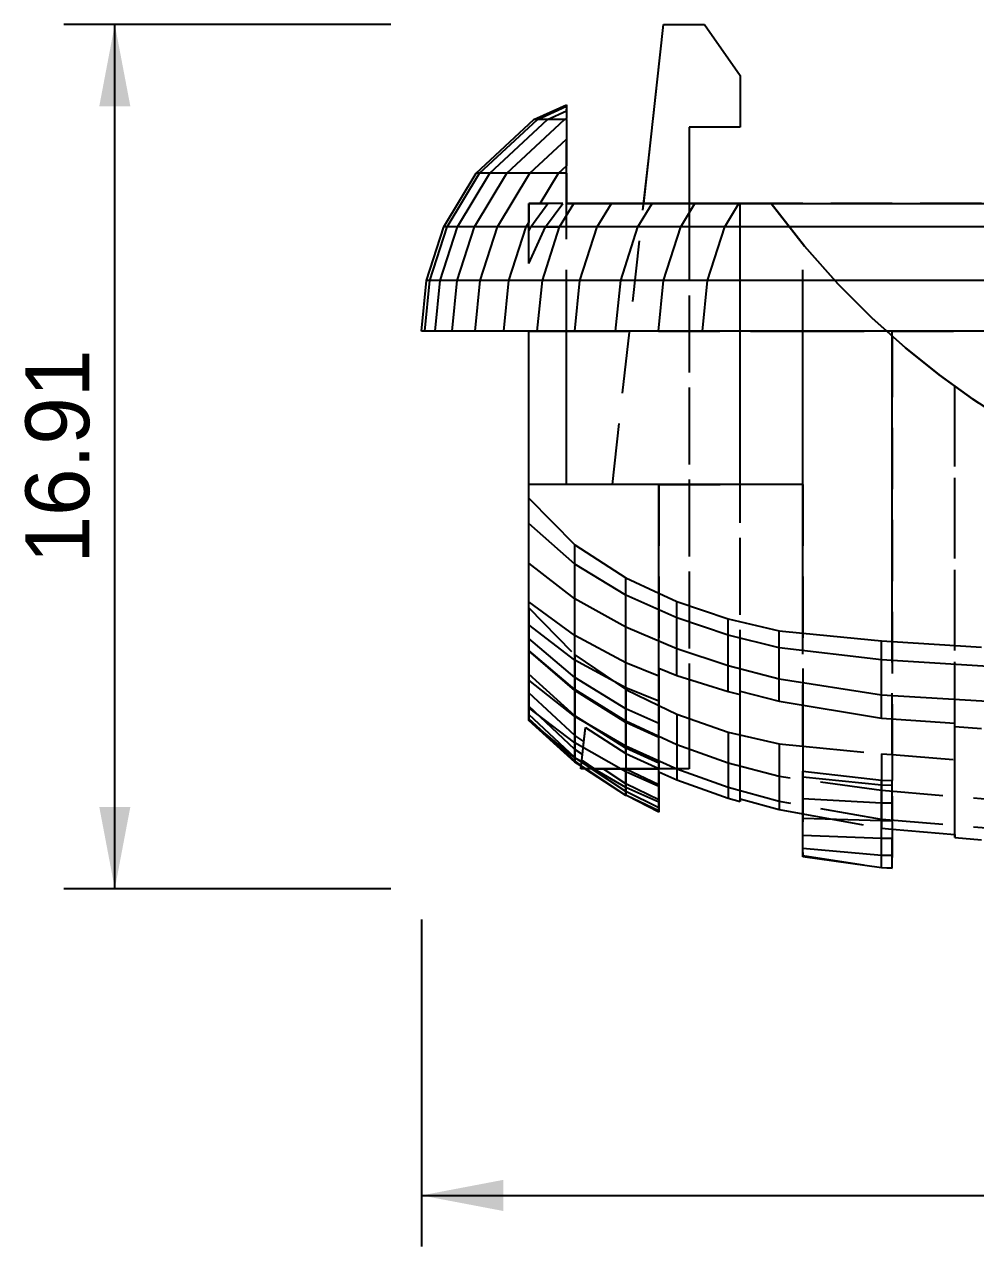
# Model space of a CAD drawing. Header units: millimetres. Extents: x 5 to 601, y 5 to 415.
# Drawn here: x 168.55 to 205.77, y 93.59 to 141.41 of the extents above; entities that cross this region are included whole.
import ezdxf
from ezdxf.enums import TextEntityAlignment as Align

# ---------------------------------------------------------------- set-up
doc = ezdxf.new("R2010")
doc.units = ezdxf.units.MM
doc.linetypes.add('HIDDEN', pattern=[3.6, 2.4, -1.2])
for name, color, linetype in [('DIM', 3, 'CONTINUOUS'), ('HIDDEN', 8, 'HIDDEN'), ('TEXT', 3, 'CONTINUOUS'), ('VISIBLE', 7, 'CONTINUOUS')]:
    doc.layers.add(name, color=color, linetype=linetype)

msp = doc.modelspace()

# ---------------------------------------------------------------- linework, layer by layer
at = {"layer": 'DIM'}
for p, q in [((182.885, 141.405), (170.085, 141.405)), ((172.085, 107.595), (172.085, 141.405)), ((182.885, 107.595), (170.085, 107.595)), ((184.085, 106.395), (184.085, 93.595)), ((184.085, 95.595), (292.085, 95.595))]:
    msp.add_line(p, q, dxfattribs=at)
for points in [[(172.085, 141.405), (171.477, 138.205), (172.693, 138.205)], [(172.085, 107.595), (172.693, 110.795), (171.477, 110.795)], [(184.085, 95.595), (187.285, 94.987), (187.285, 96.203)]]:
    msp.add_solid(points, dxfattribs=at)
at = {"layer": 'HIDDEN'}
for p, q in [((191.561978, 123.405), (193.565, 141.405)), ((189.759, 134.405), (189.759, 138.089)), ((189.759, 134.405), (189.759, 138.089)), ((194.559, 137.389), (194.559, 112.289)), ((188.285, 134.405), (188.285, 133.661529)), ((188.285, 134.405), (188.733915, 134.405)), ((188.733915, 134.405), (188.285, 134.405)), ((188.285, 133.661529), (188.285, 134.405)), ((188.285, 132.046625), (188.285, 134.405)), ((189.613971, 134.405), (188.285, 134.405)), ((188.733915, 134.405), (189.035571, 134.405)), ((189.613971, 134.405), (188.733915, 134.405)), ((188.939332, 133.489), (189.613971, 134.405)), ((199.009, 134.405), (189.759, 134.405)), ((197.766689, 134.405), (189.759, 134.405)), ((199.009, 134.405), (189.759, 134.405)), ((197.766689, 134.405), (189.759, 134.405)), ((196.559, 134.405), (189.759, 134.405)), ((197.766689, 134.405), (189.759, 134.405)), ((197.766689, 134.405), (189.759, 134.405)), ((196.559, 134.405), (189.759, 134.405)), ((189.759, 129.405), (189.759, 134.405)), ((189.759, 129.405), (189.759, 134.405)), ((191.561978, 123.405), (192.786047, 134.405)), ((194.559, 134.405), (194.559, 115.790627)), ((197.766689, 134.405), (196.559, 134.405)), ((197.766689, 134.405), (196.559, 134.405)), ((197.766689, 134.405), (196.559, 134.405)), ((197.766689, 134.405), (196.559, 134.405)), ((196.559, 111.107159), (196.559, 134.405)), ((196.559, 115.318673), (196.559, 134.405)), ((196.559, 123.405), (196.559, 134.405)), ((196.559, 123.405), (196.559, 134.405)), ((199.009, 134.405), (197.766689, 134.405)), ((199.009, 134.405), (197.766689, 134.405)), ((199.081, 132.725065), (197.766689, 134.405)), ((197.766689, 134.405), (199.081, 132.725065)), ((197.766689, 134.405), (199.081, 132.725065)), ((199.081, 132.725065), (197.766689, 134.405)), ((197.766689, 134.405), (199.009, 132.817095)), ((197.766689, 134.405), (199.081, 132.725065)), ((197.766689, 134.405), (199.009, 132.817095)), ((197.766689, 134.405), (199.081, 132.725065)), ((202.509, 134.405), (199.009, 134.405)), ((202.509, 134.405), (199.009, 134.405)), ((202.509, 134.405), (199.009, 134.405)), ((202.509, 134.405), (199.009, 134.405)), ((206.009, 134.405), (202.509, 134.405)), ((206.009, 134.405), (202.509, 134.405)), ((206.009, 134.405), (202.509, 134.405)), ((206.009, 134.405), (202.509, 134.405)), ((188.285, 133.489), (188.285, 133.661529)), ((188.285, 133.489), (188.285, 133.661529)), ((188.285, 133.32162), (188.285, 133.489)), ((188.285, 132.046625), (188.285, 133.489)), ((188.285, 132.046625), (188.939332, 133.489)), ((188.939332, 133.489), (189.493362, 133.489)), ((199.009, 129.405), (199.009, 132.817095)), ((199.009, 129.405), (199.009, 132.817095)), ((200.397, 131.245709), (199.081, 132.725065)), ((199.081, 132.725065), (200.397, 131.245709)), ((199.081, 132.725065), (200.397, 131.245709)), ((199.081, 132.725065), (200.397, 131.245709)), ((199.081, 132.725065), (200.397, 131.245709)), ((200.397, 131.245709), (199.081, 132.725065)), ((201.713, 129.931112), (200.397, 131.245709)), ((200.397, 131.245709), (201.713, 129.931112)), ((200.397, 131.245709), (201.713, 129.931112)), ((200.397, 131.245709), (201.713, 129.931112)), ((200.397, 131.245709), (201.713, 129.931112)), ((201.713, 129.931112), (200.397, 131.245709)), ((203.029, 128.755154), (201.713, 129.931112)), ((201.713, 129.931112), (203.029, 128.755154)), ((201.713, 129.931112), (203.029, 128.755154)), ((201.713, 129.931112), (202.509, 129.219819)), ((201.713, 129.931112), (202.509, 129.219819)), ((203.029, 128.755154), (201.713, 129.931112)), ((188.285, 129.405), (189.759, 129.405)), ((188.285, 129.405), (189.759, 129.405)), ((189.759, 129.405), (199.009, 129.405)), ((189.759, 129.405), (199.009, 129.405)), ((199.009, 129.405), (189.759, 129.405)), ((199.009, 129.405), (189.759, 129.405)), ((199.009, 129.405), (189.759, 129.405)), ((199.009, 129.405), (189.759, 129.405)), ((199.009, 129.405), (202.509, 129.405)), ((199.009, 129.405), (202.509, 129.405)), ((202.509, 129.405), (206.009, 129.405)), ((202.509, 129.405), (206.009, 129.405)), ((202.509, 112.83843), (202.509, 129.405)), ((202.509, 129.219819), (202.509, 108.402939)), ((202.509, 129.219819), (202.509, 114.237117)), ((204.345, 127.698976), (203.029, 128.755154)), ((203.029, 128.755154), (204.345, 127.698976)), ((203.029, 128.755154), (204.345, 127.698976)), ((204.345, 127.698976), (203.029, 128.755154)), ((205.661, 126.748461), (204.345, 127.698976)), ((204.345, 127.698976), (204.959, 127.255498)), ((204.345, 127.698976), (204.959, 127.255498)), ((205.661, 126.748461), (204.345, 127.698976)), ((204.959, 109.710531), (204.959, 127.255498)), ((204.959, 127.255498), (205.661, 126.748461)), ((204.959, 113.934389), (204.959, 127.255498)), ((204.959, 114.072151), (204.959, 127.255498)), ((204.959, 113.934389), (204.959, 127.255498)), ((204.959, 127.255498), (205.661, 126.748461)), ((206.977, 125.892751), (205.661, 126.748461)), ((205.661, 126.748461), (205.885, 126.602808)), ((205.661, 126.748461), (205.885, 126.602808)), ((206.977, 125.892751), (205.661, 126.748461)), ((188.285, 118.58502), (188.285, 123.405)), ((188.285, 116.44844), (188.285, 123.405)), ((188.285, 115.28236), (188.285, 123.405)), ((188.285, 119.167367), (188.285, 123.405)), ((188.285, 120.48528), (188.285, 123.405)), ((193.383, 123.405), (191.561978, 123.405)), ((193.383, 123.405), (191.561978, 123.405)), ((193.383, 114.762572), (193.383, 123.405)), ((193.383, 123.405), (193.383, 112.29541)), ((193.383, 123.405), (196.559, 123.405)), ((193.383, 112.16046), (193.383, 123.405)), ((193.383, 123.405), (193.383, 112.289)), ((193.383, 116.22796), (193.383, 123.405)), ((193.383, 123.405), (196.559, 123.405)), ((196.559, 115.188168), (196.559, 123.405)), ((199.009, 123.405), (196.559, 123.405)), ((196.559, 115.188168), (196.559, 123.405)), ((199.009, 123.405), (196.559, 123.405)), ((199.009, 113.17291), (199.009, 123.405)), ((199.009, 123.405), (199.009, 108.89166)), ((199.009, 123.405), (199.009, 114.774232)), ((188.285, 118.58502), (190.085, 116.742)), ((188.285, 118.58502), (188.285, 116.9166)), ((188.285, 116.9166), (188.285, 116.44844)), ((190.085, 115.383), (188.285, 116.9166)), ((190.085, 116.742), (192.085, 115.3934)), ((190.085, 116.742), (190.085, 115.383)), ((188.285, 116.44844), (188.285, 115.7462)), ((188.285, 115.7462), (188.285, 115.28236)), ((190.085, 114.335), (188.285, 115.7462)), ((188.285, 115.28236), (188.285, 114.6758)), ((192.085, 114.155), (190.085, 115.383)), ((190.085, 115.383), (190.085, 114.335)), ((192.085, 115.3934), (193.383, 114.762572)), ((192.085, 115.3934), (192.085, 114.155)), ((193.383, 114.762572), (194.085, 114.4214)), ((188.285, 114.6758), (188.285, 114.1854)), ((190.085, 113.297), (188.285, 114.6758)), ((190.085, 114.335), (190.085, 113.297)), ((192.085, 113.175), (190.085, 114.335)), ((194.085, 114.4214), (196.085, 113.7206)), ((194.085, 114.4214), (194.085, 113.219)), ((188.285, 114.1854), (188.285, 114.1776)), ((190.085, 112.713), (188.285, 114.1854)), ((190.44344, 113.353354), (190.50411, 113.89856)), ((194.085, 113.219), (192.085, 114.155)), ((192.085, 114.155), (192.085, 113.175)), ((190.38613, 112.83834), (190.44344, 113.353354)), ((196.085, 113.7206), (198.085, 113.263)), ((196.085, 113.7206), (196.085, 112.511)), ((190.085, 113.297), (190.085, 112.713)), ((192.085, 112.167), (190.085, 113.297)), ((190.362012, 112.621609), (190.38613, 112.83834)), ((194.085, 112.277), (192.085, 113.175)), ((192.085, 113.175), (192.085, 112.167)), ((196.085, 112.511), (194.085, 113.219)), ((194.085, 113.219), (194.085, 112.277)), ((198.085, 113.263), (199.009, 113.17291)), ((198.085, 113.263), (198.085, 111.985)), ((199.009, 113.17291), (202.085, 112.873)), ((202.085, 112.873), (202.509, 112.83843)), ((202.085, 112.873), (202.085, 111.433)), ((202.509, 112.83843), (206.009, 112.553063)), ((190.085, 112.713), (190.085, 112.545)), ((192.085, 111.551), (190.085, 112.713)), ((190.325, 112.289), (190.362012, 112.621609)), ((190.479453, 112.289), (190.335403, 112.382488)), ((190.535075, 112.289), (190.339596, 112.420166)), ((190.743683, 112.289), (190.353969, 112.549329)), ((190.362012, 112.621609), (190.859001, 112.289)), ((198.085, 111.985), (196.085, 112.511)), ((196.085, 112.511), (196.085, 111.559)), ((190.859001, 112.289), (190.325, 112.289)), ((190.859001, 112.289), (191.202385, 112.289)), ((191.202385, 112.289), (192.048801, 112.289)), ((192.048801, 112.289), (192.085, 112.289)), ((192.085, 112.289), (193.383001, 112.289)), ((192.085, 112.167), (192.085, 111.551)), ((193.383, 111.59588), (192.085, 112.167)), ((194.559, 112.289), (193.383, 112.289)), ((193.383, 112.16046), (193.383, 111.59588)), ((196.085, 111.559), (194.085, 112.277)), ((194.085, 112.277), (194.085, 111.848)), ((202.085, 111.433), (198.085, 111.985)), ((198.085, 111.985), (198.085, 111.009)), ((192.085, 111.551), (192.085, 111.247)), ((193.383, 110.978582), (192.085, 111.551)), ((193.383, 111.59588), (193.383, 110.978582)), ((198.085, 111.009), (196.085, 111.559)), ((196.085, 111.559), (196.085, 111.141267)), ((208.085, 110.933), (202.085, 111.433)), ((202.085, 111.433), (202.085, 110.307)), ((193.383, 110.644728), (192.13378, 111.224366)), ((193.383, 110.978582), (193.383, 110.644728)), ((196.559, 111.107159), (196.559, 111.010711)), ((202.085, 110.307), (198.085, 111.009)), ((198.085, 111.009), (198.085, 110.687)), ((193.383, 110.644728), (193.383, 110.59351)), ((199.009, 110.518678), (202.085, 109.958333)), ((208.085, 109.805), (202.085, 110.307)), ((202.085, 110.307), (202.085, 109.958333)), ((202.085, 109.958333), (202.509, 109.921775)), ((204.959, 109.710531), (204.959, 109.603727)), ((199.009, 108.89166), (202.085, 108.4238)), ((199.009, 108.89166), (199.009, 108.842254)), ((202.085, 108.4238), (202.509, 108.402939)), ((202.085, 108.4238), (202.085, 108.407)), ((202.509, 108.402939), (202.509, 108.39428))]:
    msp.add_line(p, q, dxfattribs=at)
at = {"layer": 'VISIBLE'}
for p, q in [((192.786047, 134.405), (193.565, 141.405)), ((193.565, 141.405), (195.165, 141.405)), ((195.165, 141.405), (196.559, 139.405)), ((196.559, 139.405), (196.559, 137.389)), ((188.487, 137.689), (189.759, 138.263711)), ((188.622428, 137.689), (189.759, 138.202522)), ((189.759, 138.263711), (189.759, 138.202522)), ((189.759, 138.202522), (189.759, 138.020463)), ((189.025378, 137.689), (189.759, 138.020463)), ((189.685928, 137.689), (189.759, 137.722015)), ((189.759, 138.020463), (189.759, 137.722015)), ((189.759, 137.689), (189.759, 137.722015)), ((186.227, 135.589), (188.487, 137.689)), ((186.362428, 135.589), (188.622428, 137.689)), ((186.765378, 135.589), (189.025378, 137.689)), ((187.425928, 135.589), (189.685928, 137.689)), ((188.622428, 137.689), (188.487, 137.689)), ((189.025378, 137.689), (188.622428, 137.689)), ((189.685928, 137.689), (189.025378, 137.689)), ((189.759, 137.689), (189.685928, 137.689)), ((189.759, 137.689), (189.759, 136.918864)), ((194.559, 137.389), (194.559, 134.405)), ((196.559, 137.389), (194.559, 137.389)), ((188.327813, 135.589), (189.759, 136.918864)), ((189.759, 136.918864), (189.759, 135.877215)), ((189.448825, 135.589), (189.759, 135.877215)), ((189.759, 135.589), (189.759, 135.877215)), ((184.959, 133.489), (186.227, 135.589)), ((185.094428, 133.489), (186.362428, 135.589)), ((185.497378, 133.489), (186.765378, 135.589)), ((186.157928, 133.489), (187.425928, 135.589)), ((186.362428, 135.589), (186.227, 135.589)), ((186.765378, 135.589), (186.362428, 135.589)), ((187.425928, 135.589), (186.765378, 135.589)), ((187.059813, 133.489), (188.327813, 135.589)), ((188.327813, 135.589), (187.425928, 135.589)), ((189.448825, 135.589), (188.327813, 135.589)), ((188.733915, 134.405), (189.448825, 135.589)), ((189.759, 135.589), (189.448825, 135.589)), ((189.759, 135.589), (189.759, 134.405)), ((189.035571, 134.405), (188.285, 134.405)), ((188.285, 133.32162), (188.285, 134.405)), ((188.360932, 133.489), (189.035571, 134.405)), ((189.493362, 133.489), (190.046452, 134.405)), ((189.759, 134.405), (190.046452, 134.405)), ((190.046452, 134.405), (191.518194, 134.405)), ((190.965105, 133.489), (191.518194, 134.405)), ((191.518194, 134.405), (193.112903, 134.405)), ((192.559813, 133.489), (193.112903, 134.405)), ((193.112903, 134.405), (194.79131, 134.405)), ((194.238221, 133.489), (194.79131, 134.405)), ((194.79131, 134.405), (196.51209, 134.405)), ((195.959, 133.489), (196.51209, 134.405)), ((196.51209, 134.405), (272.759, 134.405)), ((184.285, 131.389), (184.959, 133.489)), ((184.420428, 131.389), (185.094428, 133.489)), ((184.823378, 131.389), (185.497378, 133.489)), ((185.094428, 133.489), (184.959, 133.489)), ((185.497378, 133.489), (185.094428, 133.489)), ((185.483928, 131.389), (186.157928, 133.489)), ((186.157928, 133.489), (185.497378, 133.489)), ((187.059813, 133.489), (186.157928, 133.489)), ((186.385813, 131.389), (187.059813, 133.489)), ((188.180825, 133.489), (187.059813, 133.489)), ((187.506825, 131.389), (188.180825, 133.489)), ((188.180825, 133.489), (188.285, 133.661529)), ((188.285, 133.489), (188.180825, 133.489)), ((188.285, 133.32162), (188.360932, 133.489)), ((189.493362, 133.489), (188.360932, 133.489)), ((188.819362, 131.389), (189.493362, 133.489)), ((190.965105, 133.489), (189.493362, 133.489)), ((190.291105, 131.389), (190.965105, 133.489)), ((192.559813, 133.489), (190.965105, 133.489)), ((191.885813, 131.389), (192.559813, 133.489)), ((194.238221, 133.489), (192.559813, 133.489)), ((193.564221, 131.389), (194.238221, 133.489)), ((195.959, 133.489), (194.238221, 133.489)), ((195.285, 131.389), (195.959, 133.489)), ((277.211, 133.489), (195.959, 133.489)), ((184.085, 129.405), (184.285, 131.389)), ((184.220428, 129.405), (184.420428, 131.389)), ((184.420428, 131.389), (184.285, 131.389)), ((184.823378, 131.389), (184.420428, 131.389)), ((184.623378, 129.405), (184.823378, 131.389)), ((185.483928, 131.389), (184.823378, 131.389)), ((185.283928, 129.405), (185.483928, 131.389)), ((186.385813, 131.389), (185.483928, 131.389)), ((186.185813, 129.405), (186.385813, 131.389)), ((187.506825, 131.389), (186.385813, 131.389)), ((187.306825, 129.405), (187.506825, 131.389)), ((188.819362, 131.389), (187.506825, 131.389)), ((188.619362, 129.405), (188.819362, 131.389)), ((190.291105, 131.389), (188.819362, 131.389)), ((190.091105, 129.405), (190.291105, 131.389)), ((191.885813, 131.389), (190.291105, 131.389)), ((191.685813, 129.405), (191.885813, 131.389)), ((193.564221, 131.389), (191.885813, 131.389)), ((193.364221, 129.405), (193.564221, 131.389)), ((195.285, 131.389), (193.564221, 131.389)), ((195.085, 129.405), (195.285, 131.389)), ((277.885, 131.389), (195.285, 131.389)), ((184.220428, 129.405), (184.085, 129.405)), ((184.623378, 129.405), (184.220428, 129.405)), ((185.283928, 129.405), (184.623378, 129.405)), ((186.185813, 129.405), (185.283928, 129.405)), ((187.306825, 129.405), (186.185813, 129.405)), ((188.619362, 129.405), (187.306825, 129.405)), ((188.285, 123.405), (188.285, 129.405)), ((190.091105, 129.405), (188.619362, 129.405)), ((189.759, 123.405), (189.759, 129.405)), ((191.685813, 129.405), (190.091105, 129.405)), ((193.364221, 129.405), (191.685813, 129.405)), ((195.085, 129.405), (193.364221, 129.405)), ((278.085, 129.405), (195.085, 129.405)), ((199.009, 123.405), (199.009, 129.405)), ((202.509, 117.2675), (202.509, 129.405)), ((189.759, 123.405), (188.285, 123.405)), ((188.285, 122.8674), (188.285, 123.405)), ((193.383, 123.405), (189.759, 123.405)), ((199.009, 123.405), (193.383, 123.405)), ((193.383, 119.158324), (193.383, 123.405)), ((199.009, 117.594679), (199.009, 123.405)), ((188.285, 121.8792), (188.285, 122.8674)), ((188.285, 122.8674), (190.085, 121.053)), ((188.285, 120.48528), (188.285, 121.8792)), ((190.085, 120.297), (188.285, 121.8792)), ((190.085, 121.053), (192.085, 119.758)), ((190.085, 120.297), (190.085, 121.053)), ((188.285, 120.3304), (188.285, 120.48528)), ((188.285, 119.167367), (188.285, 120.3304)), ((190.085, 118.939), (188.285, 120.3304)), ((190.085, 118.939), (190.085, 120.297)), ((192.085, 119.079), (190.085, 120.297)), ((192.085, 119.758), (193.383, 119.158324)), ((192.085, 119.079), (192.085, 119.758)), ((188.285, 118.8134), (188.285, 119.167367)), ((194.085, 118.189), (192.085, 119.079)), ((192.085, 117.823), (192.085, 119.079)), ((193.383, 119.158324), (194.085, 118.834)), ((188.285, 117.9192), (188.285, 118.8134)), ((190.085, 117.503), (188.285, 118.8134)), ((190.085, 117.503), (190.085, 118.939)), ((192.085, 117.823), (190.085, 118.939)), ((194.085, 118.834), (196.085, 118.152)), ((194.085, 118.189), (194.085, 118.834)), ((196.085, 117.509), (194.085, 118.189)), ((194.085, 116.975), (194.085, 118.189)), ((196.085, 118.152), (198.085, 117.685)), ((196.085, 117.509), (196.085, 118.152)), ((188.285, 117.3812), (188.285, 117.9192)), ((190.085, 116.535), (188.285, 117.9192)), ((192.085, 116.437), (192.085, 117.823)), ((194.085, 116.975), (192.085, 117.823)), ((198.085, 117.685), (199.009, 117.594679)), ((198.085, 117.015), (198.085, 117.685)), ((188.285, 116.8968), (188.285, 117.3812)), ((190.085, 115.853), (188.285, 117.3812)), ((190.085, 116.535), (190.085, 117.503)), ((192.085, 116.437), (190.085, 117.503)), ((198.085, 117.015), (196.085, 117.509)), ((196.085, 116.311), (196.085, 117.509)), ((199.009, 117.594679), (202.085, 117.294)), ((202.085, 117.294), (202.509, 117.2675)), ((202.085, 116.543), (202.085, 117.294)), ((202.509, 117.2675), (206.009, 117.04875)), ((188.285, 115.9898), (188.285, 116.8968)), ((190.085, 115.347), (188.285, 116.8968)), ((196.085, 116.311), (194.085, 116.975)), ((194.085, 115.94), (194.085, 116.975)), ((202.085, 116.543), (198.085, 117.015)), ((198.085, 115.795), (198.085, 117.015)), ((190.085, 115.853), (190.085, 116.535)), ((192.085, 115.455), (190.085, 116.535)), ((192.085, 115.455), (192.085, 116.437)), ((193.383, 115.910012), (192.085, 116.437)), ((193.383, 115.910012), (193.383, 116.22796)), ((193.383, 116.22796), (194.085, 115.94)), ((198.085, 115.795), (196.085, 116.311)), ((196.085, 115.309733), (196.085, 116.311)), ((208.085, 116.173), (202.085, 116.543)), ((202.085, 115.163), (202.085, 116.543)), ((188.285, 115.2614), (188.285, 115.9898)), ((190.085, 114.359), (188.285, 115.9898)), ((190.085, 115.347), (190.085, 115.853)), ((192.085, 114.625), (190.085, 115.853)), ((193.383, 114.92931), (193.383, 115.910012)), ((194.085, 115.94), (196.085, 115.309733)), ((194.559, 115.790627), (194.559, 112.289)), ((202.085, 115.163), (198.085, 115.795)), ((198.085, 114.927), (198.085, 115.795)), ((188.285, 114.733), (188.285, 115.2614)), ((190.085, 113.591), (188.285, 115.2614)), ((190.085, 114.359), (190.085, 115.347)), ((192.085, 114.099), (190.085, 115.347)), ((192.085, 114.625), (192.085, 115.455)), ((193.383, 114.92931), (192.085, 115.455)), ((196.085, 115.309733), (196.559, 115.188168)), ((196.559, 115.188168), (196.559, 115.318673)), ((196.559, 115.318673), (198.085, 114.927)), ((193.383, 114.051284), (193.383, 114.92931)), ((196.559, 111.010711), (196.559, 115.188168)), ((198.085, 114.927), (202.085, 114.265667)), ((199.009, 114.774232), (199.009, 112.194002)), ((208.085, 114.803), (202.085, 115.163)), ((202.085, 114.265667), (202.085, 115.163)), ((188.285, 114.412), (188.285, 114.733)), ((190.085, 113.041), (188.285, 114.733)), ((188.285, 114.238), (188.285, 114.412)), ((190.085, 112.729), (188.285, 114.412)), ((190.085, 113.591), (190.085, 114.359)), ((192.085, 113.093), (190.085, 114.359)), ((192.085, 114.099), (192.085, 114.625)), ((193.383, 114.051284), (192.085, 114.625)), ((188.285, 114.1776), (188.285, 114.238)), ((190.085, 112.591), (188.285, 114.238)), ((190.085, 112.545), (188.285, 114.1776)), ((190.325, 112.289), (190.50411, 113.89856)), ((190.50411, 113.89856), (192.085, 112.886)), ((192.085, 113.093), (192.085, 114.099)), ((193.383, 113.507112), (192.085, 114.099)), ((193.383, 113.507112), (193.383, 114.051284)), ((202.085, 114.265667), (204.959, 114.072151)), ((202.509, 114.237117), (202.509, 111.833801)), ((204.959, 113.934389), (204.959, 114.072151)), ((204.959, 113.934389), (206.009, 113.862534)), ((204.959, 109.603727), (204.959, 113.934389)), ((190.085, 113.041), (190.085, 113.591)), ((190.44344, 113.353354), (190.085, 113.591)), ((193.383, 112.507602), (193.383, 113.507112)), ((190.085, 112.729), (190.085, 113.041)), ((190.38613, 112.83834), (190.085, 113.041)), ((192.085, 112.886), (192.085, 113.093)), ((193.383, 112.507602), (192.085, 113.093)), ((192.085, 112.886), (193.383001, 112.29541)), ((190.085, 112.591), (190.085, 112.729)), ((190.353969, 112.549329), (190.085, 112.729)), ((190.085, 112.545), (190.085, 112.591)), ((190.339596, 112.420166), (190.085, 112.591)), ((190.335403, 112.382488), (190.085, 112.545)), ((193.383, 112.29541), (193.383, 112.507602)), ((194.559, 112.289), (190.325, 112.289)), ((192.085, 111.247), (190.479453, 112.289)), ((192.085, 111.249), (190.535075, 112.289)), ((192.085, 111.393), (190.743683, 112.289)), ((192.085, 111.695), (191.202385, 112.289)), ((192.085, 112.265), (192.048801, 112.289)), ((192.085, 112.265), (192.085, 112.289)), ((192.085, 111.695), (192.085, 112.265)), ((193.383, 111.658834), (192.085, 112.265)), ((193.383, 111.658834), (193.383, 112.289)), ((193.383, 112.16046), (194.085, 111.848)), ((199.009, 112.194002), (202.085, 111.8418)), ((199.009, 111.959366), (199.009, 112.194002)), ((199.009, 111.112332), (199.009, 111.959366)), ((202.085, 111.641), (199.009, 111.959366)), ((192.085, 111.393), (192.085, 111.695)), ((193.383, 111.073258), (192.085, 111.695)), ((193.383, 111.073258), (193.383, 111.658834)), ((194.085, 111.848), (196.085, 111.141267)), ((202.085, 111.8418), (202.509, 111.833801)), ((202.085, 111.641), (202.085, 111.8418)), ((202.509, 111.637467), (202.085, 111.641)), ((202.085, 110.937), (202.085, 111.641)), ((202.509, 111.637467), (202.509, 111.833801)), ((202.509, 110.936576), (202.509, 111.637467)), ((192.085, 111.249), (192.085, 111.393)), ((193.383, 110.76347), (192.085, 111.393)), ((192.085, 111.247), (192.085, 111.249)), ((192.13378, 111.224366), (192.085, 111.249)), ((192.13378, 111.224366), (192.085, 111.247)), ((193.383, 110.59351), (192.13378, 111.224366)), ((193.383, 110.76347), (193.383, 111.073258)), ((196.085, 111.141267), (196.559, 111.010711)), ((196.559, 111.107159), (198.085, 110.687)), ((199.009, 110.336514), (199.009, 111.112332)), ((202.085, 110.937), (199.009, 111.112332)), ((202.085, 110.255), (202.085, 110.937)), ((202.509, 110.936576), (202.085, 110.937)), ((202.509, 110.255), (202.509, 110.936576)), ((193.383, 110.59351), (193.383, 110.76347)), ((198.085, 110.687), (199.009, 110.518678)), ((199.009, 109.677888), (199.009, 110.336514)), ((202.085, 110.255), (199.009, 110.336514)), ((202.085, 109.561), (202.085, 110.255)), ((202.509, 110.255), (202.085, 110.255)), ((202.509, 110.255), (202.509, 109.561)), ((199.009, 109.169688), (199.009, 109.677888)), ((202.085, 109.561), (199.009, 109.677888)), ((202.085, 108.899), (202.085, 109.561)), ((202.509, 109.561), (202.085, 109.561)), ((202.509, 109.921775), (204.959, 109.710531)), ((202.509, 108.898576), (202.509, 109.561)), ((204.959, 109.603727), (206.009, 109.512389)), ((199.009, 108.842254), (199.009, 109.169688)), ((202.085, 108.899), (199.009, 109.169688)), ((202.085, 108.407), (199.009, 108.842254)), ((202.085, 108.407), (202.085, 108.899)), ((202.509, 108.898576), (202.085, 108.899)), ((202.509, 108.39428), (202.509, 108.898576)), ((202.509, 108.39428), (202.085, 108.407))]:
    msp.add_line(p, q, dxfattribs=at)

# ---------------------------------------------------------------- texts
at = {"layer": 'TEXT'}
msp.add_text('16.91', height=2.5, rotation=90, dxfattribs=at).set_placement((171.085, 124.5), align=Align.CENTER)

doc.saveas('drawing.dxf')
